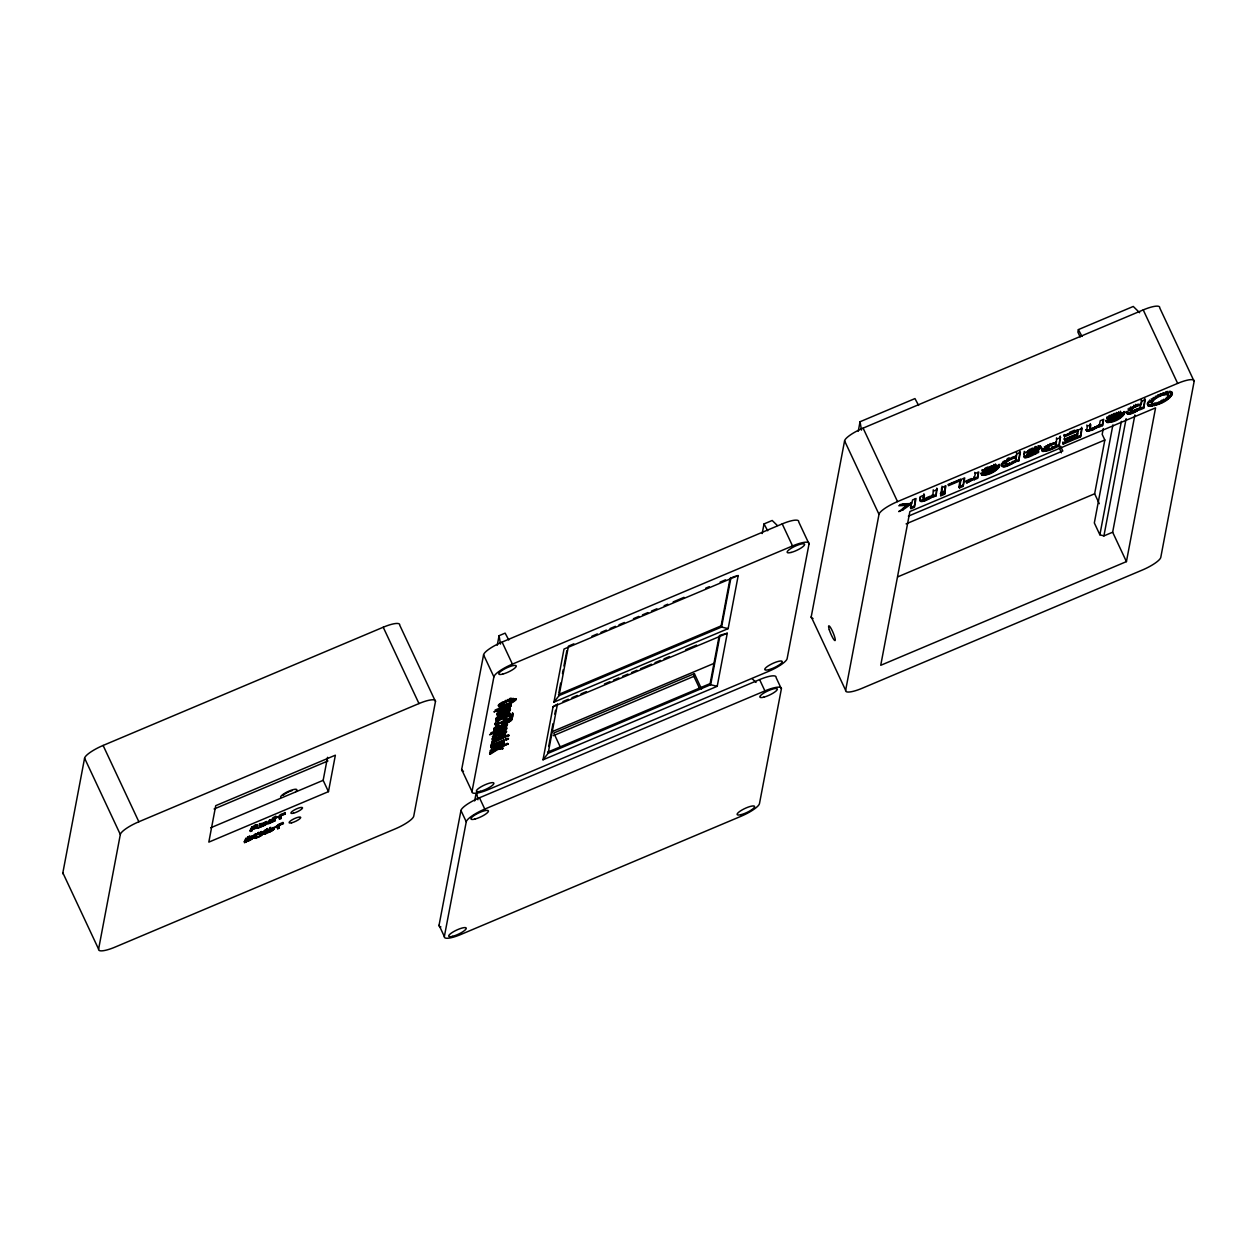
<?xml version="1.0" encoding="UTF-8"?>
<svg xmlns="http://www.w3.org/2000/svg" width="1257" height="1257" viewBox="0 0 1257 1257"><rect width="100%" height="100%" fill="white"/><g stroke="black" fill="none" stroke-linecap="round" stroke-linejoin="round"><path stroke-width="1.5" d="M260.875 832.668C260.639 840.98 247.708 836.801 261.189 832.81C268.637 835.214 243.465 842.74 257.276 834.239M261.393 834.098L258.282 834.145L257.826 832.621L257.528 834.475M1151.161 402.523C1152.575 397.165 1165.82 389.214 1168.554 395.798C1166.763 400.166 1161.609 401.753 1157.634 403.513C1155.859 406.105 1149.354 402.963 1152.088 403.308M1151.695 403.654C1153.596 397.825 1163.118 393.205 1168.554 395.075M254.118 836.094L254.464 835.119L254.998 836.251M1167.69 397.526L1168.036 393.944M1002.112 466.426L1001.625 463.377L1002.159 464.509C1002.426 470.307 1012.498 463.299 1015.373 461.775L1014.839 460.643L1011.838 462.466L1012.372 463.597M1126.256 412.107L1126.272 411.479C1128.079 417.78 1136.752 410.662 1140.319 409.059L1139.785 407.928L1128.865 412.862L1126.256 412.107L1127.058 413.694M933.275 489.837L932.914 495.714L924.649 499.658L923.235 498.165L923.926 493.797M923.754 499.28L924.461 494.928L920.957 496.405C916.746 506.367 929.599 498.793 932.741 496.609L932.207 495.478C929.52 497.112 917.641 504.874 920.171 496.641M1098.602 425.259L1099.137 426.39L1092.663 429.941L1092.129 428.81L1098.602 425.259L1099.011 427.097L1102.515 425.62L1103.709 419.272L1100.205 420.765L1099.309 425.495L1091.045 429.438L1089.63 427.946L1090.322 423.578M1090.149 429.077L1090.856 424.709L1087.352 426.186L1086.582 430.805L1092.663 429.941M504.057 720.371L503.963 716.914L504.057 720.371L509.823 718.046C512.133 721.251 502.596 725.729 503.177 720.842C510.358 732.784 497.395 721.989 502.737 726.342M62.85 872.829L84.58 758.16A19.248 4.462 -25.1 0 1 103.105 745.448L383.228 627.227A19.248 4.462 -25.1 0 1 399.726 625.185L435.472 701.5L413.742 816.154A19.248 4.462 -25.1 0 1 395.217 828.882L115.094 947.087A19.248 4.462 -25.1 0 1 98.596 949.145L62.85 872.829A19.248 4.462 -25.1 0 0 63.18 873.961M98.596 949.145L120.326 834.491L84.58 758.16M246.073 841.75L245.775 839.377L246.073 841.75L250.693 839.063L243.984 841.624M246.561 839.142L250.473 837.9L246.372 840.132L246.026 838.01M255.312 828.017L258.989 827.829L253.804 828.772L253.285 827.64L251.589 828.347L251.871 830.83L250.394 831.443L251.039 828.064L257.764 825.849L255.312 828.017C254.731 824.498 255.925 829.573 252.201 829.101L251.903 826.697L252.201 829.101M251.871 830.83L251.589 828.347M261.472 824.639L267.05 821.449L260.56 824.388L259.995 825.44L265.494 824.246L259.351 827.483L267.05 823.539L261.723 824.671L260.937 823.508M269.925 822.848L269.627 820.46L269.925 822.848L275.393 820.538L268.37 823.869L269.014 820.475L275.943 817.553L270.239 821.182L275.252 819.438L270.161 821.591M275.911 816.217L276.367 817.741L280.091 816.17L279.557 815.039M279.18 828.127L279.227 824.026L279.18 828.127L277.703 828.756L277.184 827.625L277.75 824.639M277.703 828.756L278.268 825.77C265.588 830.767 292.582 819.375 279.745 825.158M281.568 815.557L285.292 813.986L284.773 812.855L281.034 814.426L281.002 818.527L279.525 819.155L280.091 816.17M281.002 818.527L281.034 814.426M285.292 813.986L284.836 812.446M328.454 791.643L335.368 755.19L215.733 805.674L208.819 842.127L328.454 791.643L323.159 780.33L327.527 757.311M490.12 754.31L489.759 752.346L490.12 754.31L497.725 749.471L502.659 748.842L502.281 746.909L502.659 748.842M491.346 747.915L490.937 746.139L491.346 747.915L501.92 744.128L490.89 750.272M491.11 745.197L491.644 746.328L491.11 745.197L503.601 739.933L504.12 741.064L490.811 746.784M501.637 736.602L501.119 735.471L502.863 737.183L501.637 736.602L492.775 740.342L492.367 738.566L495.934 737.058M494.488 731.275L494.08 729.5L495.415 728.95L495.949 730.081L494.488 731.275L503.083 727.709L506.917 725.446L507.231 723.404L505.078 724.331L505.565 725.493M495.604 725.399L495.211 723.592L495.604 725.399L501.81 722.775C499.626 720.937 503.35 726.53 505.707 723.435C508.284 722.225 512.275 721.141 512.385 717.7L511.85 716.569L510.845 719.145L507.514 721.298M496.656 719.852L496.248 718.077L496.656 719.852C494.818 719.538 514.207 714.29 508.205 712.813L507.671 711.682M493.828 744.364L493.718 740.97L493.828 744.364L491.848 745.197L491.88 741.127M492.775 740.342L492.367 738.566M495.949 719.68L495.871 723.969L495.352 722.838M498.322 720.654L497.851 723.152L497.788 719.523L498.322 720.654L504.497 718.046M496.091 737.655C494.362 736.115 493.828 734.245 496.091 737.655C481.525 739.462 522.975 723.608 499.045 736.508L499.013 732.737L497.992 733.192L498.51 734.324L499.548 733.868L499.013 732.737M499.045 736.508L499.548 733.868M502.313 710.362L503.35 709.906L503.868 711.038L503.366 713.677C512.196 711.069 512.322 705.868 502.674 710.975C493.938 713.583 498.95 718.878 499.469 713.677M501.81 722.775L501.716 723.796M500.773 735.204L500.632 732.061L500.773 735.204L504.403 732.595L501.15 733.192M505.094 712.373L504.953 709.231L505.094 712.373L508.724 709.765L505.487 710.362M504.968 714.385L506.461 717.213L506.021 719.538L505.942 716.081M503.821 742.651L503.413 740.876L503.821 742.651L502.439 743.233L501.904 742.101L503.9 743.406L502.58 745.04L493.608 747.774M504.12 741.064L503.711 739.289M511.018 704.706L510.483 703.574L509.179 704.124L509.713 705.256L511.018 704.706L510.295 702.286C526.714 691.978 505.188 709.168 499.877 707.314C498.51 703.182 512.133 697.556 516.203 699.238M510.562 717.778L510.499 714.149L510.562 717.778L512.526 716.946L513.123 713.772L496.484 720.811M509.823 718.046L510.845 720.732M506.351 739.493L508.519 738.582L506.21 740.232L505.817 738.362M512.526 716.946L512.589 712.656M494.252 742.101L509.054 735.235L492.414 742.259M497.285 747.632L497.819 748.763L508.127 743.83L490.607 751.812L496.578 749.518L496.044 748.386M543.008 759.809L548.131 753.32L710.661 684.735L720.041 635.225L727.269 633.245L717.213 686.306L543.008 759.809L553.064 706.748L556.034 704.784M553.944 702.129L564 649.068L738.205 575.549L728.149 628.626L553.944 702.129L559.051 695.624L568.447 646.129L573.852 643.835M548.68 746.469L553.001 723.623M554.808 714.102L555.531 710.299M558.894 692.591L560.685 683.07M562.492 673.548L563.215 669.745M563.937 665.943L566.828 650.702M557.511 703.81L548.131 753.32L547.596 752.189L710.126 683.604L719.145 635.995M699.458 688.223L693.895 676.345L694.398 673.673L553.756 733.035L560.103 746.595M720.952 626.834L730.081 578.314M730.977 577.529L721.581 627.039L559.051 695.624L558.532 694.493L721.062 625.907L721.581 627.039L728.149 628.626M811.221 616.826L844.578 440.846A19.248 4.462 -25.1 0 1 863.103 428.118L1143.226 309.913A19.248 4.462 -25.1 0 1 1159.724 307.855L1194.15 381.342L1160.792 557.338A19.248 4.462 -25.1 0 1 1142.267 570.065L862.145 688.27A19.248 4.462 -25.1 0 1 845.647 690.329L811.221 616.826A19.248 4.462 -25.1 0 0 813.059 618.507M858.248 431.277L860.055 421.739L914.955 398.579L918.616 405.414M845.647 690.329L879.004 514.333L844.578 440.846M910.649 505.927L911.309 502.486L910.854 508.786L914.358 507.309L916.039 498.479L912.535 499.956L912.032 502.611L910.571 503.601L903.39 503.821L898.786 505.754L907.79 505.345L907.255 504.214L900.059 504.544M914.358 507.309L915.175 499.108M936.119 495.839L936.779 488.36L936.119 495.839L932.615 497.316L932.207 495.478M941.257 493.671L942.451 487.323L945.955 485.846L944.761 492.194L941.257 493.671L941.634 487.779M944.761 492.194L945.138 486.302M944.274 492.021L944.808 493.153L940.817 494.834L940.597 495.934L944.588 494.252L944.274 492.021L940.283 493.702M944.588 494.252L944.808 493.153M960.332 479.341L960.867 480.473L948.469 485.705L948.658 484.715L964.748 477.927L963.145 486.38L959.452 487.936L958.918 486.805L960.332 479.341L947.951 484.573M959.452 487.936L960.867 480.473M963.145 486.38L963.899 478.477M966.554 482.955L966.224 480.724L967.152 482.735L974.254 478.87L973.719 477.754L974.065 479.813L977.569 478.336L978.779 472.003L975.275 473.48L974.411 477.974L966.759 481.855L967.152 482.735M974.065 479.813L974.254 478.87M977.569 478.336L977.946 472.459M982.11 469.599L982.628 470.731C983.728 473.37 992.983 463.676 996.157 467.478L981.733 473.575C984.561 477.974 1000.446 470.527 999.142 464.257L999.708 466.048M1015.703 456.165L1016.222 457.297L1011.696 458.884L1011.162 457.752L1015.703 456.165L1015.546 460.879L1008.711 464.399L1005.6 464.524L1005.537 461.366L1009.874 458.334L1010.392 459.465L1006.621 461.885L1005.6 464.524M1015.373 461.775L1018.751 460.958L1020.401 452.284L1016.897 453.761L1016.394 456.417L1007.784 459.858L1002.159 464.509M1015.546 460.879L1016.222 457.297M1018.751 460.958L1019.867 451.153M1023.795 454.311L1024.345 451.42L1024.879 452.551C1020.558 463.362 1034.935 453.604 1038.565 452.473L1038.769 451.389L1027.55 455.757L1038.706 449.817L1040.733 446.801L1035.155 448.042L1028.226 451.75L1027.707 450.619M1034.982 451.876L1034.464 450.744L1027.032 454.123L1027.66 454.783M1037.465 448.985L1036.082 447.461L1030.143 449.912L1027.535 451.514L1027.723 454.406C1040.042 450.305 1039.225 445.324 1028.069 452.646L1027.723 454.406M1028.226 451.75L1024.879 452.551M1055.629 446.455L1055.739 441.945L1055.629 446.455C1039.806 453.887 1047.285 445.339 1056.273 443.077M1056.524 437.845L1056.461 442.118C1035.988 449.739 1039.79 456.244 1059.148 445.858L1060.217 436.289L1059.148 445.858M1139.659 312.726L1133.264 306.457L1078.365 329.617L1077.893 332.115L1080.156 336.97M1064.082 435.566L1064.27 434.561L1064.616 436.698L1078.27 430.931L1077.736 429.8L1064.082 435.566L1064.616 436.698M1064.805 435.692L1082.151 428.37L1080.549 436.823L1063.202 444.145L1062.856 442.024M1064.758 440.437L1064.428 438.316L1064.758 440.437L1077.485 435.063L1076.966 433.948L1077.045 437.389L1063.391 443.155M1077.045 437.389L1077.485 435.063M1064.946 439.447L1077.673 434.074L1078.27 430.931M1080.549 436.823L1081.617 427.254M1102.515 425.62L1102.876 419.728M1103.285 428.59L1102.185 434.356L1104.84 439.997L1094.643 493.781L1099.294 503.696M1107.354 419.178L1107.04 416.884L1107.574 418C1108.658 420.655 1117.913 410.945 1121.087 414.763L1106.679 420.844C1109.491 425.259 1125.392 417.811 1124.072 411.526L1124.638 413.333M1112.901 424.913L1094.328 522.943L1099.875 534.791L1103.913 535.906L1112.649 532.214L1134.882 414.967M1099.875 534.791L1121.37 421.394M1103.913 535.906L1126.131 418.66M1126.806 412.61L1129.76 409.028L1141.325 403.701L1141.827 401.046L1145.331 399.569L1143.681 408.242L1140.193 409.719L1139.785 407.928M1130.53 411.809L1133.17 407.928L1132.636 406.797L1129.902 409.829L1131.253 412.17L1140.476 408.164L1140.633 403.434M1143.681 408.242L1144.797 398.438M1126.429 561.612L1155.576 407.849L909.879 511.536L880.733 665.299L1126.429 561.612L1112.649 532.214M461.665 769.535L483.568 654.803A19.248 4.462 -25.1 0 1 502.093 642.076L782.215 523.902A19.248 4.462 -25.1 0 1 798.698 521.859L809.037 543.904L787.133 658.637A19.248 4.462 -25.1 0 1 768.608 671.348L488.486 789.522A19.248 4.462 -25.1 0 1 472.003 791.58L461.665 769.535A19.248 4.462 -25.1 0 0 463.503 771.201M439.054 925.231L460.958 810.498A19.248 4.462 -25.1 0 1 479.483 797.771L759.605 679.597A19.248 4.462 -25.1 0 1 776.088 677.554L781.383 688.867L759.479 803.584A19.248 4.462 -25.1 0 1 740.954 816.312L460.848 934.485A19.248 4.462 -25.1 0 1 444.35 936.528L439.054 925.231A19.248 4.462 -25.1 0 0 440.893 926.896M497.253 645.234L499.076 635.696L505.141 633.135L508.755 639.986M444.35 936.528L466.253 821.795L460.958 810.498M472.003 791.58L493.891 676.847L483.568 654.803M474.643 800.929L476.104 793.308M762.182 533.549L764.02 523.933L772.191 520.477L777.329 525.489M498.51 735.376L502.203 733.711L503.413 735.848L505.047 736.178L502.753 737.356M268.165 829.636C251.589 842.237 288.309 823.178 268.417 829.871C258.926 836.895 279.054 827.892 269.171 829.541M265.761 833.627L265.227 832.495C262.603 833.124 263.624 829.84 264.567 833.705M1147.358 404.314L1147.845 404.911C1156.393 404.848 1168.476 400.527 1171.838 392.153L1172.372 393.284C1168.994 401.659 1156.927 405.98 1148.379 406.042L1147.72 402.334L1147.877 405.445M259.178 835.198C260.843 834.978 264.3 831.018 260.655 831.678L261.189 832.81M270.585 831.725L270.051 830.594L273.288 827.719M993.36 471.626L992.841 470.495L999.174 464.917M1115.902 418.722L1122.234 414.794L1124.104 412.202M493.263 737.529L495.557 736.523C492.43 739.603 491.534 733.868 493.797 738.66M508.048 711.478L507.514 710.346L509.933 708.147M503.711 734.308L503.193 733.177L505.613 730.977M503.868 711.038L499.233 714.542M496.782 719.208L507.749 713.913L497.222 716.867L509.713 711.588L508.205 712.813M509.195 712.106L506.272 714.369L506.807 715.5M499.61 705.381L499.076 704.25L498.338 705.428L499.233 707.235M505.047 726.719L504.513 725.603L507.042 723.184L507.577 724.315M495.949 730.081C491.99 729.249 500.003 725.792 501.637 725.823M514.113 700.432C512.306 698.248 500.302 703.527 501.574 706.23C505.833 707.094 520.084 697.588 510.169 699.112L510.703 700.243M501.92 704.439L501.386 703.307L500.239 704.611L501.056 705.098M252.123 838.812L251.589 837.681L250.41 838.67L251.494 836.942L245.162 839.377L244.518 842.756L252.17 838.309L248.21 839.833M500.05 710.331L500.867 708.995L509.116 706.183L501.056 710.394L500.05 710.331L499.705 708.524L500.569 710.456M503.617 728.84L504.843 729.249L503.538 730.427L495.714 733.161L504.308 728.117L503.083 727.709M510.609 704.596L508.724 706.34M498.966 711.493L497.568 709.891C499.092 714.337 513.233 706.733 509.713 705.256M494.645 734.324L493.247 732.737C494.959 736.838 510.593 729.814 504.858 726.97M496.531 731.825L496.012 730.694L495.714 733.161M1036.931 450.854L1036.412 449.723C1039.35 450.116 1040.922 443.658 1040.215 446.691M497.159 728.212C494.237 728.18 497.741 725.87 497.693 729.343C508.472 725.038 492.273 727.897 497.693 729.343M255.58 824.875L255.532 827.546M1046.343 448.513C1043.829 446.502 1051.496 443.894 1053.225 443.014L1053.759 444.145M1036.616 448.388L1036.774 447.492M492.901 739.697L505.377 734.434L502.329 736.052M1148.254 403.466C1154.02 397.165 1163.322 392.31 1171.885 392.687M995.465 467.164L995.34 469.222L991.097 471.956L985.944 473.716L984.655 472.412L995.465 467.164L996.565 469.647M995.34 469.222L996 468.295L985.189 473.543M1109.397 419.1L1110.874 420.985L1114.739 419.807L1120.286 416.507L1120.411 414.449L1109.397 419.1L1110.355 419.854M498.463 745.715L503.366 742.274L503.947 743.657M263.876 825.802L263.357 824.671L266.421 822.628L266.94 823.759M500.836 743.924L501.402 742.997L500.129 742.856L501.37 745.055M503.57 732.454L502.344 730.286L506.225 727.143L506.822 728.557M267.757 830.217L267.222 829.086L265.353 830.516L265.903 832.935M254.778 826.886L257.056 825.33L257.591 826.462M495.132 710.048L498.62 708.587L498.149 711.305M490.811 732.894L494.3 731.417L493.828 734.151M501.936 711.933L501.402 710.802L499.94 711.651L498.746 712.75L499.28 713.882M256.287 835.167L255.752 834.035L255.328 835.889M506.712 714.919L506.917 713.269L507.639 715.06M495.604 736.005L498.51 734.324M250.646 837.193L249.797 837.429L250.991 836.659L251.526 837.791M909.848 503.507L902.573 508.645L903.092 509.776L898.739 511.615L907.79 505.345M903.092 509.776L911.844 503.617M489.602 753.194L497.206 748.339L497.725 749.471M490.277 753.477L496.578 749.518M993.706 466.724L993.171 465.593L986.902 468.013L982.094 470.668L982.613 471.799M1106.82 418.047C1110.559 416.868 1118.683 409.248 1121.087 414.763M1133.17 407.928L1141.167 404.565M495.384 733.931L496.515 733.318L497.049 734.449M982.628 470.731L994.224 465.546L999.676 465.389M1107.574 418L1119.17 412.815L1124.606 412.657M263.907 824.011L264.001 825.378M504.088 708.618L507.765 706.89L508.299 708.021M1108.595 416.051L1110.277 415.187L1110.811 416.318M504.513 713.19L503.978 712.059L506.54 710.881L507.074 712.012M505.738 700.903L504.371 701.547L504.905 702.679M499.532 727.002L498.165 726.185L497.222 726.64L497.741 727.772M504.576 711.242L506.052 710.566L506.571 711.698M500.239 734.072L501.716 733.397L502.25 734.528M966.02 481.84L971.834 478.948L972.368 480.08M1001.326 464.839L1003.919 465.577L1010.141 463.346L1010.659 464.477M1010.392 459.465L1011.696 458.884M1024.424 457.658L1023.889 456.527L1034.024 453.243M981.984 475.177L981.088 473.009L982.99 474.219L990.956 471.454L991.49 472.585M989.275 471.406L990.563 470.825L991.097 471.956M502.03 724.912L504.12 727.19M503.601 726.059L493.97 730.144M502.941 705.397L508.535 703.134M497.819 732.674L499.28 732.03L499.815 733.161M504.23 715.296L505.314 714.824M497.583 714.699L499.893 713.693L497.285 714.573L497.803 715.704M499.767 731.464L501.119 730.867L501.653 731.998M120.326 834.491A19.248 4.462 -25.1 0 1 138.851 821.764L418.974 703.559A19.248 4.462 -25.1 0 1 435.472 701.5M493.891 676.847A19.248 4.462 -25.1 0 1 512.416 664.12L792.538 545.947A19.248 4.462 -25.1 0 1 809.037 543.904M879.004 514.333A19.248 4.462 -25.1 0 1 897.529 501.606L1177.652 383.401A19.248 4.462 -25.1 0 1 1194.15 381.342M1069.487 432.377L1074.688 430.177M933.81 490.968L937.313 489.492M1057.058 438.976L1060.735 437.405M591.921 636.215L597.342 633.921M600.94 632.397L606.361 630.118M609.975 628.594L615.396 626.3M619.01 624.776L624.43 622.498M633.449 618.68L638.87 616.401M642.484 614.877L647.905 612.583M651.519 611.059L656.924 608.781M664.152 605.733L667.766 604.208M673.186 601.914L684.012 597.342M705.696 588.197L709.294 586.673M720.135 582.101L725.556 579.823M1115.163 415.91L1120.568 413.632M1064.239 439.306L1075.363 434.608M1120.945 415.58L1110.12 420.828M932.081 496.185L935.585 494.708M940.723 492.54L944.227 491.063M973.547 478.681L977.05 477.204M1014.713 461.319L1018.217 459.826M1098.477 425.966L1101.98 424.489M1139.659 408.588L1143.163 407.111M941.399 494.252L944.054 493.121M958.918 486.805L962.611 485.249M1058.614 444.727L1051.638 447.681L1052.172 448.812M1080.014 435.692L1062.668 443.014L1063.202 444.145M910.335 507.655L913.839 506.178M214.099 809.005L327.951 760.956M908.371 516.14L1062.793 450.98L1060.531 446.125M906.108 523.87L1104.84 439.997M210.673 827.797L323.159 780.33M505.487 705.098L510.609 702.93M509.258 707.471L508.598 705.051L507.419 704.878L500.333 707.864L500.867 708.995M511.143 704.061L493.922 711.918L499.155 709.718M498.133 715.72L505.895 712.436L507.749 713.913M496.122 718.721L502.611 715.987M506.461 717.213L511.033 715.28M503.523 719.24L505.503 718.407M510.028 716.647L511.992 715.814M272.612 817.977L275.424 816.422L275.88 817.961M495.085 724.268L499.736 722.304M276.446 817.349L285.37 813.578M495.729 724.723L512.385 717.7M252.437 827.829L256.255 826.745M510.358 719.161L503.696 721.974L503.711 723.011M251.337 829.699L249.86 830.311L250.394 831.443M252.123 829.479L253.804 828.772M267.835 822.738L273.052 820.538M280.468 817.396L278.991 818.024L279.525 819.155M562.932 701.516L568.337 699.238M571.951 697.714L577.372 695.42M580.985 693.895L586.406 691.617M604.46 683.997L609.881 681.703M613.495 680.178L618.915 677.9M622.514 676.376L627.934 674.082M631.548 672.558L636.969 670.28M640.583 668.755L651.409 664.183M655.023 662.659L660.444 660.365M664.057 658.841L669.478 656.563M685.725 649.696L696.567 645.124M553.064 706.748L727.269 633.245M494.834 732.548L489.602 734.748L506.807 726.907L505.377 728.102M280.468 823.492L282.951 822.439L283.469 823.571M245.539 840.619L246.733 840.116L247.268 841.247M277.184 827.625L278.661 826.996M492.241 739.21L499.343 736.209M496.876 739.022L501.873 736.916M495.352 740.294L508.394 734.779L508.928 735.911M493.294 743.233L491.33 744.065L491.848 745.197M491.754 745.7L504.246 740.42M491.456 747.271L503.947 742.007M897.734 576.869L1094.643 493.781M490.073 750.68L507.467 743.327L508.001 744.458M551.839 731.81L714.039 663.366M553.253 735.706L693.895 676.345M466.253 821.795A19.248 4.462 -25.1 0 1 484.778 809.084L764.9 690.91A19.248 4.462 -25.1 0 1 781.383 688.867M250.457 839.582L249.844 836.612L248.053 837.162L248.587 838.293L250.159 837.932L250.269 840.195M247.582 837.005L249.342 836.282L250.944 839.802M502.219 736.225L504.198 734.732L504.937 736.476M262.414 825.079L260.372 825.865M1106.914 422.462L1106.034 420.294L1107.024 421.504L1113.828 419.649L1114.362 420.781M257.764 833.014L259.021 833.847M1136.092 405.021L1138.323 404.157L1138.858 405.288M1042.21 451.263C1039.822 448.89 1047.49 451.137 1049.375 448.608M509.384 698.735L511.08 698.122L511.85 699.866M986.918 472.286L988.505 473.056M1086.567 430.303C1084.492 428.763 1089.269 431.371 1090.683 429.391L1091.217 430.507M256.098 836.565L252.594 836.455L253.317 838.183M260.623 825.378L262.053 826.21M270.019 827.907L269.909 829.243M1028.226 454.688L1029.844 454.17L1030.363 455.301M1007.187 463.582L1008.711 464.399M259.665 824.356L261.723 823.869M501.307 709.686L497.568 709.891M265.903 824.671L264.928 822.974L263.703 823.178L264.646 825.409M732.784 577.042L738.205 575.549M501.197 722.665L505.173 722.304L505.707 723.435M1165.459 391.98L1167.486 391.446L1168.004 392.577M499.485 708.995L501.182 709.105L501.842 710.818M1154.099 403.261L1155.482 402.916L1156.613 404.817M493.294 733.02L498.291 732.061L498.825 733.192M498.385 705.837L501.48 705.837L502.014 706.968M923.235 498.165L925.309 499.516M255.705 825.488L254.401 825.676L254.935 826.807M497.819 748.763L502.8 748.041M984.655 472.412L986.069 472.491M498.84 748.135L502.124 747.711M494.504 729.547L493.97 728.416L495.415 728.95M1006.401 463.739L1005.066 463.393M1089.63 427.946L1090.51 428.307M993.706 464.414L996.141 467.007M508.205 708.634L506.32 708.744L506.854 709.859M504.418 732.8L503.711 731.338L501.999 731.574L502.533 732.705M717.213 686.306L710.661 684.735L710.126 683.604M752.157 678.686L756.007 682.441M1078.365 329.617L1082.026 336.452M764.02 523.933L767.681 530.753M1143.226 309.913L1177.652 383.401M1171.838 392.153L1172.372 393.284M1171.87 393.048L1172.388 394.179M1170.456 391.241L1170.99 392.357M1171.461 394.148L1171.995 395.279M1169.167 391.21L1169.686 392.341M1170.644 395.295L1171.178 396.426M1169.45 396.489L1169.984 397.621M1167.737 393.441L1168.256 394.572M1167.124 393.158L1167.659 394.289M1168.02 394.667L1168.554 395.798M1167.737 395.515L1168.256 396.646M1166.213 393.095L1166.747 394.227M1167.91 397.715L1168.444 398.846M1165.05 393.237L1165.569 394.368M1166.339 397.291L1166.857 398.422M1163.652 393.567L1164.186 394.698M1166.056 398.956L1166.575 400.087M1163.102 392.765L1163.621 393.897M1162.049 394.085L1162.584 395.217M1163.951 399.098L1164.485 400.229M1163.888 400.197L1164.406 401.329M1160.431 393.834L1160.965 394.949M1160.242 394.808L1160.761 395.939M1163.024 401.109L1162.489 399.977L1160.824 400.826L1161.358 401.941M1161.452 401.439L1161.971 402.57M1158.388 395.625L1158.923 396.756M1157.823 394.997L1158.341 396.128M1156.723 396.489L1157.257 397.621M1158.938 401.674L1159.457 402.79M1158.765 402.633L1159.3 403.764M1155.403 396.206L1155.937 397.338M1155.246 397.369L1155.764 398.5M1157.1 402.397L1157.634 403.513M1153.926 398.28L1154.46 399.412M1153.203 397.463L1153.737 398.595M1152.842 399.192L1153.36 400.323M1151.271 398.752L1151.805 399.883M1152.009 400.072L1152.543 401.203M1153.722 404.487L1154.256 405.618M1151.459 400.952L1151.978 402.067M1151.161 401.784L1152.009 404.157M1149.731 399.977L1150.249 401.109M1151.695 405.005L1152.229 406.137M1148.537 401.187L1149.071 402.319M1150.045 405.257L1150.579 406.388M1148.757 405.225L1149.291 406.357M1147.327 403.403L1147.861 404.534M1147.845 404.911L1148.379 406.042M1141.827 401.046L1141.309 399.915L1141.325 403.701M1139.958 407.032L1140.476 408.164M1138.339 408.839L1138.873 409.971M1135.699 404.314L1136.627 406.152M1137.224 408.666L1137.742 409.798M1135.338 406.734L1134.804 405.602L1133.657 406.2L1134.175 407.331M1136.768 409.751L1137.302 410.882M1133.877 405.131L1134.395 406.262M1135.778 409.405L1136.297 410.536M1135.071 410.63L1135.605 411.762M1134.301 410.081L1134.835 411.212M1131.756 407.425L1132.29 408.556M1133.123 410.536L1133.641 411.668M1133.248 411.463L1133.783 412.579M1130.64 406.938L1131.551 409.169M1130.483 408.651L1131.001 409.782M1131.567 412.107L1132.101 413.239M1129.242 407.912L1129.76 409.028M1129.902 409.829L1130.436 410.96M1130.106 412.579L1130.64 413.71M1128.048 408.871L1128.582 410.002M1128.865 412.862L1129.399 413.993M1127.828 412.94L1128.362 414.072M1127.042 412.846L1127.576 413.977M1123.805 413.003L1124.339 414.134M1123.177 413.867L1123.711 414.999M1120.38 411.196L1120.914 412.327M1122.234 414.794L1122.768 415.926M1120.286 412.846L1121.071 414.291M1119.798 412.689L1120.333 413.82M1120.977 415.784L1121.511 416.915M1118.636 411.683L1119.594 413.836M1119.751 415.376L1120.286 416.507M1118.101 412.877L1118.636 414.009M1119.468 416.805L1120.003 417.921M1116.593 412.406L1117.489 414.323M1118.463 416.428L1118.981 417.56M1117.772 417.78L1118.306 418.911M1115.635 413.647L1116.169 414.779M1116.609 417.56L1117.143 418.675M1114.252 413.333L1114.786 414.464M1114.126 414.26L1114.645 415.391M1115.509 418.11L1116.42 419.854M1112.146 414.276L1112.681 415.407M1114.205 418.675L1114.739 419.807M1111.848 415.281L1112.366 416.413M1113.435 420.325L1111.848 419.555L1112.382 420.686M1112.021 420.372L1112.539 421.504M1109.805 416.334L1110.324 417.465M1110.434 420.922L1110.968 422.053M1108.155 417.261L1108.674 418.392M1109.083 421.299L1109.617 422.431M1107.024 417.952L1107.558 419.084M1107.936 421.488L1108.454 422.619M1107.024 421.504L1107.543 422.635M1106.05 420.938L1106.584 422.069M1096.984 426.296L1097.518 427.427M1095.397 427.223L1095.915 428.354M1094.564 426.799L1095.098 427.93M1093.794 428.056L1094.328 429.187M1092.05 427.883L1092.584 429.014M1089.646 427.191L1090.165 428.323M1090.039 428.323L1090.573 429.454M1089.41 429.815L1089.945 430.947M1086.818 425.055L1087.352 426.186M1088.342 430.083L1088.861 431.214M1087.431 430.224L1087.965 431.355M1086.739 430.193L1087.274 431.324M1086.048 429.674L1086.802 431.151M1077.155 432.942L1077.673 434.074M1051.198 443.894L1051.732 445.025M1052.046 446.612L1052.58 447.743M1050.082 443.501L1050.616 444.632M1049.595 444.648L1050.129 445.779M1047.851 444.601L1048.825 446.455M1049.171 447.759L1049.894 449.739M1047.222 445.999L1047.757 447.131M1045.997 445.638L1047.002 447.696M1047.474 449.315L1048.008 450.446M1045.934 447.068L1046.453 448.199M1045.415 447.932L1046.295 449.613M1045.871 449.849L1046.405 450.98M1044.363 446.675L1044.881 447.806M1044.488 450.21L1045.023 451.342M1042.414 448.262L1042.949 449.393M1043.184 450.415L1043.719 451.546M1040.215 445.669L1041.095 447.398M1041.849 448.969L1042.367 450.1M1042.226 450.399L1042.76 451.53M1040.215 446.973L1040.749 448.105M1039.523 446.722L1038.093 445.748L1038.628 446.879M1039.429 447.775L1039.963 448.906M1038.172 448.686L1038.706 449.817M1035.878 446.424L1037.151 449.519M1035.878 449L1036.412 450.132M1034.621 446.911L1035.407 448.906M1033.191 448.419L1033.725 449.55M1035.218 452.709L1035.752 453.84M1033.49 450.367L1034.024 451.499M1032.186 448.026L1032.704 449.158M1031.604 449.142L1032.138 450.273M1032.201 451.813L1032.735 452.944M1030.866 450.132L1030.331 449.016L1028.902 449.865L1029.42 450.996M1030.143 449.912L1030.677 451.043M1031.824 453.368L1032.358 454.5M1030.379 451.844L1030.897 452.976M1031.636 454.311L1032.154 455.443M1027.535 451.514L1028.069 452.646M1028.037 455.741L1028.556 456.872M1027.032 454.123L1027.786 455.898M1026.67 456.181L1027.189 457.312M1025.461 456.495L1025.979 457.627M1024.518 456.605L1025.052 457.737M1016.363 452.63L1016.897 453.761M1015.86 455.285L1016.394 456.417M1013.393 456.872L1013.928 458.004M1013.409 461.555L1013.943 462.686M1012.278 461.382L1012.812 462.513M1009.465 458.994L1008.931 457.862L1007.25 458.726L1008.224 460.659M1008.711 458.915L1009.245 460.046M1009.371 462.796L1009.89 463.927M1006.81 460.141L1007.344 461.272M1008.318 464.179L1008.837 465.31M1006.087 460.753L1006.621 461.885M1005.537 461.366L1006.071 462.497M1006.637 464.839L1007.156 465.97M1004.296 460.628L1004.83 461.759M1004.972 462.56L1006.323 464.886M1005.176 465.31L1005.694 466.441M1003.636 462.733L1003.117 461.602L1002.756 463.644M1003.919 465.577L1004.453 466.708M1002.897 465.671L1003.432 466.803M1002.112 465.577L1002.646 466.708M1001.326 464.194L1001.86 465.326M998.859 465.734L999.394 466.866M998.247 466.598L998.765 467.73M997.304 467.525L997.838 468.657M995.434 463.927L995.968 465.059M995.355 465.561L996.157 467.478M994.853 465.42L995.387 466.551M994.13 465.436L994.648 466.567M994.523 469.521L995.057 470.652M992.024 465.907L992.559 467.038M993.517 469.144L994.051 470.275M990.705 466.363L991.223 467.494M991.663 470.275L992.197 471.406M989.18 466.976L989.715 468.107M987.216 466.991L987.751 468.123M986.902 468.013L987.436 469.144M988.898 472.365L989.432 473.496M985.347 467.903L985.865 469.034M987.075 473.103L987.609 474.235M984.859 469.065L985.394 470.197M985.409 472.585L985.944 473.716M984.467 471.815L984.985 472.946M985.504 473.653L986.038 474.785M983.21 469.992L983.744 471.124M984.152 474.015L984.671 475.146M982.99 474.219L983.524 475.35M982.078 474.235L982.613 475.35M981.104 473.653L981.638 474.785M974.741 472.349L975.275 473.48M973.892 476.843L974.411 477.974M971.142 478.524L971.661 479.655M970.765 481.022L969.713 479.263L968.283 479.891L969.336 481.777M967.23 480.331L967.764 481.462M967.434 481.274L967.953 482.405M966.413 480.645L966.947 481.777M941.933 486.192L942.451 487.323M932.38 494.582L932.914 495.714M930.589 496.515L931.123 497.646M929.567 496.279L930.101 497.411M929.002 497.442L929.52 498.573M928.703 498.149L928.169 497.018L926.833 497.631L927.917 499.406M925.655 498.102L926.189 499.233M925.733 499.029L926.268 500.16M924.115 498.526L924.649 499.658M923.251 497.395L924.822 500.726M923.015 500.035L923.549 501.166M921.947 500.302L922.465 501.433M921.035 500.443L921.57 501.574M920.344 500.412L920.878 501.543M919.653 499.39L920.171 500.522M919.653 499.893L920.407 501.37M863.103 428.118L897.529 501.606M782.215 523.902L792.538 545.947M759.605 679.597L764.9 690.91M694.398 673.673L701.547 688.946M502.093 642.076L512.416 664.12M515.433 698.656L515.951 699.788M514.899 699.285L515.433 700.416M513.453 698.452L514.647 701.107M512.982 698.421L513.5 699.552M512.243 698.515L512.777 699.646M513.107 700.699L513.626 701.83M512.62 700.228L513.155 701.359M512.353 701.893L511.819 700.762L510.845 701.343L511.379 702.474M511.819 701.469L512.353 702.6M509.352 700.73L508.818 699.599L507.294 700.228L507.812 701.359M509.651 701.956L510.185 703.087M510.562 704.313L511.143 705.727M510.986 706.088L509.776 704.109L510.311 705.24M507.419 699.52L507.954 700.652M510.075 705.35L510.609 706.481M509.509 705.821L510.028 706.953M508.347 704.926L509.179 706.418M509.902 707.817L510.468 709.278M509.792 708.508L510.326 709.639M508.268 705.806L508.802 706.937M505.471 700.385L506.272 702.034M506.697 703.307L507.231 704.439M509.494 708.917L510.012 710.048M507.419 704.878L507.938 706.01M506.571 704.014L507.105 705.146M509.006 709.357L509.541 710.488M508.048 708.508L508.739 709.969M507.435 707.832L508.881 710.959M507.891 709.372L508.409 710.504M509.132 711.855L509.713 713.238M506.681 707.455L507.907 709.624M508.849 711.713L509.588 713.536M511.615 717.841L512.149 718.973M508.079 710.802L507.561 709.671L507.639 711.101M508.362 711.666L509.321 713.866M511.473 718.281L512.008 719.413M504.654 704.784L505.188 705.915M505.88 707.204L506.854 709.294M511.222 718.705L511.756 719.837M503.727 703.307L503.193 702.176L502.187 702.757L502.721 703.889M508.378 713.112L508.896 714.243M503.837 704.423L504.356 705.554M505.455 708.021L505.99 709.152M510.845 719.145L511.379 720.277M507.812 713.505L508.347 714.636M502.187 702.05L502.721 703.182M506.901 712.468L507.655 714.165M506.602 713.52L507.137 714.652M509.478 719.193L509.996 720.324M503.978 708.068L504.623 709.749M505.377 711.446L506.43 713.567M509.556 720.151L510.075 721.282M500.915 702.836L501.433 703.967M509.446 720.905L508.425 720.12L509.148 721.848M503.617 709.199L504.136 710.331M500.789 703.794L501.323 704.926M500.412 704.234L500.946 705.366M502.611 709.215L503.146 710.346M507.812 720.481L508.347 721.612M499.862 703.574L501.087 706.198M500.286 706.104L500.82 707.235M502.14 709.844L502.847 711.493M507.105 720.842L508.048 722.429M498.573 704.878L499.092 706.01M499.343 706.183L499.877 707.314M500.537 709.262L501.056 710.394M500.852 710.472L501.37 711.603M499.705 709.309L501.15 712.358M506.728 723.938L507.247 725.069M504.937 721.722L505.455 722.854M506.398 724.315L506.917 725.446M499.705 711.101L500.475 712.782M499.202 710.268L499.736 711.399M505.911 724.723L506.43 725.855M504.371 721.879L504.905 723.011M505.723 725.1L505.078 723.545L505.173 725.949M499.406 712.043L499.94 713.175M505.283 725.148L505.817 726.279M497.913 710.331L498.448 711.462M498.73 711.713L499.532 713.536M503.083 721.298L503.963 723.105M505.927 727.002L506.65 728.919M505.455 726.939L505.974 728.07M498.62 713.049L499.563 714.73M503.334 722.869L503.853 724.001M505.754 728.196L506.288 729.327M502.611 722.995L503.146 724.126M505.173 728.651L505.707 729.783M497.363 712.845L497.898 713.976M501.92 723.026L502.454 724.158M504.01 727.756L504.843 729.249M505.298 730.458L506.147 732.108M496.971 713.363L498.118 715.83M501.182 722.209L501.967 724.063M504.198 728.369L504.921 730.301M505.471 731.354L505.99 732.485M502.706 725.87L503.24 727.002M503.947 728.651L504.466 729.767M504.795 730.396L505.314 731.527M497.002 714.416L497.521 715.547M505.157 731.747L505.691 732.878M501.684 724.739L504.073 730.081M507.859 738.173L508.394 739.305M504.041 730.474L504.576 731.59M504.685 732.187L505.204 733.318M503.004 729.296L503.963 730.851M503.114 730.663L504.544 733.805M504.088 733.334L503.868 731.464M500.632 726.75L501.15 727.882M504.466 734.842L505.047 736.178M503.224 732.501L503.758 733.632M499.626 725.729L500.145 726.86M501.999 730.993L502.533 732.124M503.68 734.685L504.214 735.816M505.675 739.1L506.21 740.232M498.165 725.588L498.683 726.719M498.165 726.185L498.699 727.316M502.109 735.486L502.91 736.979M497.332 725.949L497.866 727.08M499.658 730.898L500.286 732.595M501.04 734.292L502.234 736.571M495.839 726.75L496.594 728.589M499.658 734.889L500.192 736.021M503.083 742.117L503.821 743.955M496.185 728.196L496.719 729.327M495.871 727.834L496.452 729.201M497.646 731.684L498.165 732.815M503.02 743.154L503.554 744.285M495.761 728.259L495.227 727.127L495.258 728.636M502.611 743.515L503.146 744.647M496.845 731.935L497.505 733.664M502.046 743.908L502.58 745.04M494.928 728.966L495.447 730.081M496.201 732.093L496.735 733.224M497.599 734.764L496.295 734.072L496.154 735.612M501.402 742.997L501.983 744.333M494.095 728.149L494.959 730.066M501.134 742.887L501.889 744.568M495.384 731.354L496.248 733.302M501.15 743.673L501.873 745.464M494.048 728.793L494.567 729.924M495.368 732.14L496.814 735.188M494.08 729.5L494.614 730.631M500.522 744.773L501.04 745.904M494.881 733.098L495.415 734.229M499.563 745.244L500.082 746.375M493.592 733.177L494.111 734.308M495.682 737.655L494.41 734.544L494.142 736.272M499.202 744.788L499.736 745.92M494.425 735.581L494.944 736.712M494.3 735.895L495.242 737.56M493.027 735.691L493.561 736.822M497.599 745.495L498.118 746.627M492.948 737.403L493.482 738.535M492.461 736.665L493.2 738.378M495.289 748.465L495.824 749.596M479.483 797.771L484.778 809.084M383.228 627.227L418.974 703.559M269.705 820.051L270.239 821.182M273.272 827.342L273.822 828.834M273.13 828.143L273.665 829.274M272.8 828.599L273.335 829.73M272.329 829.086L272.863 830.217M271.638 828.693L272.172 829.824M270.726 827.279L271.261 828.41M272.235 830.704L271.418 829.039L271.606 830.531M269.784 827.593L270.554 829.039M270.931 830.091L271.465 831.223M270.648 829.761L271.182 830.893M266.437 822.172L267.05 823.539M270.648 831.254L270.129 830.123L270.051 831.615M266.185 822.911L266.704 824.042M265.447 822.204L265.965 823.335M265.824 823.225L266.358 824.356M267.647 828.504L268.417 829.871M264.473 822.487L265.227 824.058M265.306 825.048L264.928 822.974M264.3 823.005L264.834 824.136M264.269 823.791L264.803 824.922M267.191 830.123L266.657 828.992L266.327 830.626M266.641 829.431L267.16 830.563M263.357 822.864L264.426 825.142M266.107 829.793L266.641 830.924M265.683 830.154L266.217 831.286M265.054 829.981L265.887 831.647M262.383 824.733L262.949 826.21M261.629 823.445L262.257 825.001M261.189 823.539L261.723 824.671M264.441 830.484L265.651 832.825M260.718 824.199L261.833 826.666M263.954 830.956L264.489 832.087M264.551 832.59L265.086 833.721M260.293 824.293L261.157 826.493M259.665 823.555L260.466 825.488M263.467 831.851L264.206 833.58M259.445 823.822L260.199 825.488M259.351 824.215L259.885 825.346M262.194 831.71L262.933 833.438M261.833 831.584L262.367 832.715M262.242 832.747L262.776 833.878M261.315 831.568L261.849 832.7M261.912 833.202L262.446 834.334M257.245 824.718L257.811 826.053M260.749 832.464L261.975 834.805M260.749 833.297L261.283 834.428M256.837 825.566L257.371 826.697M260.529 833.642L261.346 835.308M256.161 824.718L257.072 826.933M260.733 835.135L260.199 834.004L260.293 835.496M258.895 832.197L259.665 833.642M260.042 834.695L260.576 835.826M255.407 825.409L256.129 826.556M254.967 825.095L256.302 827.467M255.297 826.195L255.831 827.31M253.364 826.085L253.898 827.216M256.334 833.69L256.868 834.821M252.956 827.436L253.49 828.567M255.784 833.595L256.302 834.727M256.507 836.046L257.041 837.178M255.218 834.397L255.752 835.528M254.92 834.098L255.438 835.229M255.862 836.251L256.617 837.696M255.312 836.376L255.847 837.508M254.841 836.439L255.69 838.01M254.244 835.465L255.014 837.539M254.762 837.429L253.553 835.088L253.6 836.691M254.338 837.099L254.872 838.23M253.663 837.193L254.197 838.325M252.751 836.015L253.678 838.309M251.494 836.062L252.029 837.178M251.353 836.329L252.248 838.545M251.321 837.995L251.84 839.126M250.473 837.036L251.007 838.168M249.923 836.078L250.457 837.209M250.913 838.325L251.447 839.456M249.687 836.596L250.473 837.9M249.247 837.461L249.907 839.063M248.666 836.911L249.185 838.042M249.279 838.906L249.813 840.037M248.54 837.838L249.153 839.315M249.562 840.572L248.807 839.173L248.807 840.572M247.456 837.413L247.975 838.545M247.456 838.67L248.729 840.964M247.173 840.289L247.708 841.42M245.838 839L246.372 840.132M103.105 745.448L138.851 821.764M1059.211 447.461L1061.395 452.771M860.055 421.739L861.501 430.114M499.076 635.696L500.506 644.071M476.749 793.073L477.896 799.766M283.218 795.382A6.411 1.493 -25.1 0 1 289.094 791.69M290.603 791.109A6.411 1.493 -25.1 0 1 291.97 790.7M280.751 797.441A8.988 2.09 -25.1 0 1 290.288 790.559A8.988 2.09 -25.1 0 1 295.599 791.737M291.671 822.801A6.411 1.493 -25.1 0 0 300.722 817.569A6.411 1.493 -25.1 0 0 292.268 819.721A6.411 1.493 -25.1 0 0 291.671 822.801M293.494 813.2A6.411 1.493 -25.1 0 0 302.544 807.968A6.411 1.493 -25.1 0 0 294.075 810.121A6.411 1.493 -25.1 0 0 293.494 813.2M829.29 629.757A8.029 1.288 67.1 0 0 835.025 640.583A8.029 1.288 67.1 0 0 831.474 629.207A8.029 1.288 67.1 0 0 829.29 629.757M791.077 552.452A9.632 2.231 -25.1 0 0 804.637 544.595A9.632 2.231 -25.1 0 0 791.957 547.832A9.632 2.231 -25.1 0 0 791.077 552.452M502.706 674.098A9.632 2.231 -25.1 0 0 516.266 666.257A9.632 2.231 -25.1 0 0 503.586 669.478A9.632 2.231 -25.1 0 0 502.706 674.098M480.315 791.344A9.632 2.231 -25.1 0 0 493.891 783.504A9.632 2.231 -25.1 0 0 481.195 786.725A9.632 2.231 -25.1 0 0 480.315 791.344M768.687 669.698A9.632 2.231 -25.1 0 0 782.263 661.842A9.632 2.231 -25.1 0 0 769.567 665.079A9.632 2.231 -25.1 0 0 768.687 669.698M474.879 819.077A9.632 2.231 -25.1 0 0 488.454 811.236A9.632 2.231 -25.1 0 0 475.759 814.457A9.632 2.231 -25.1 0 0 474.879 819.077M763.769 697.179A9.632 2.231 -25.1 0 0 777.329 689.323A9.632 2.231 -25.1 0 0 764.649 692.56A9.632 2.231 -25.1 0 0 763.769 697.179M741.049 814.646A9.632 2.231 -25.1 0 0 754.624 806.805A9.632 2.231 -25.1 0 0 741.929 810.027A9.632 2.231 -25.1 0 0 741.049 814.646M452.677 936.308A9.632 2.231 -25.1 0 0 466.253 928.452A9.632 2.231 -25.1 0 0 453.557 931.673A9.632 2.231 -25.1 0 0 452.677 936.308"/></g></svg>
